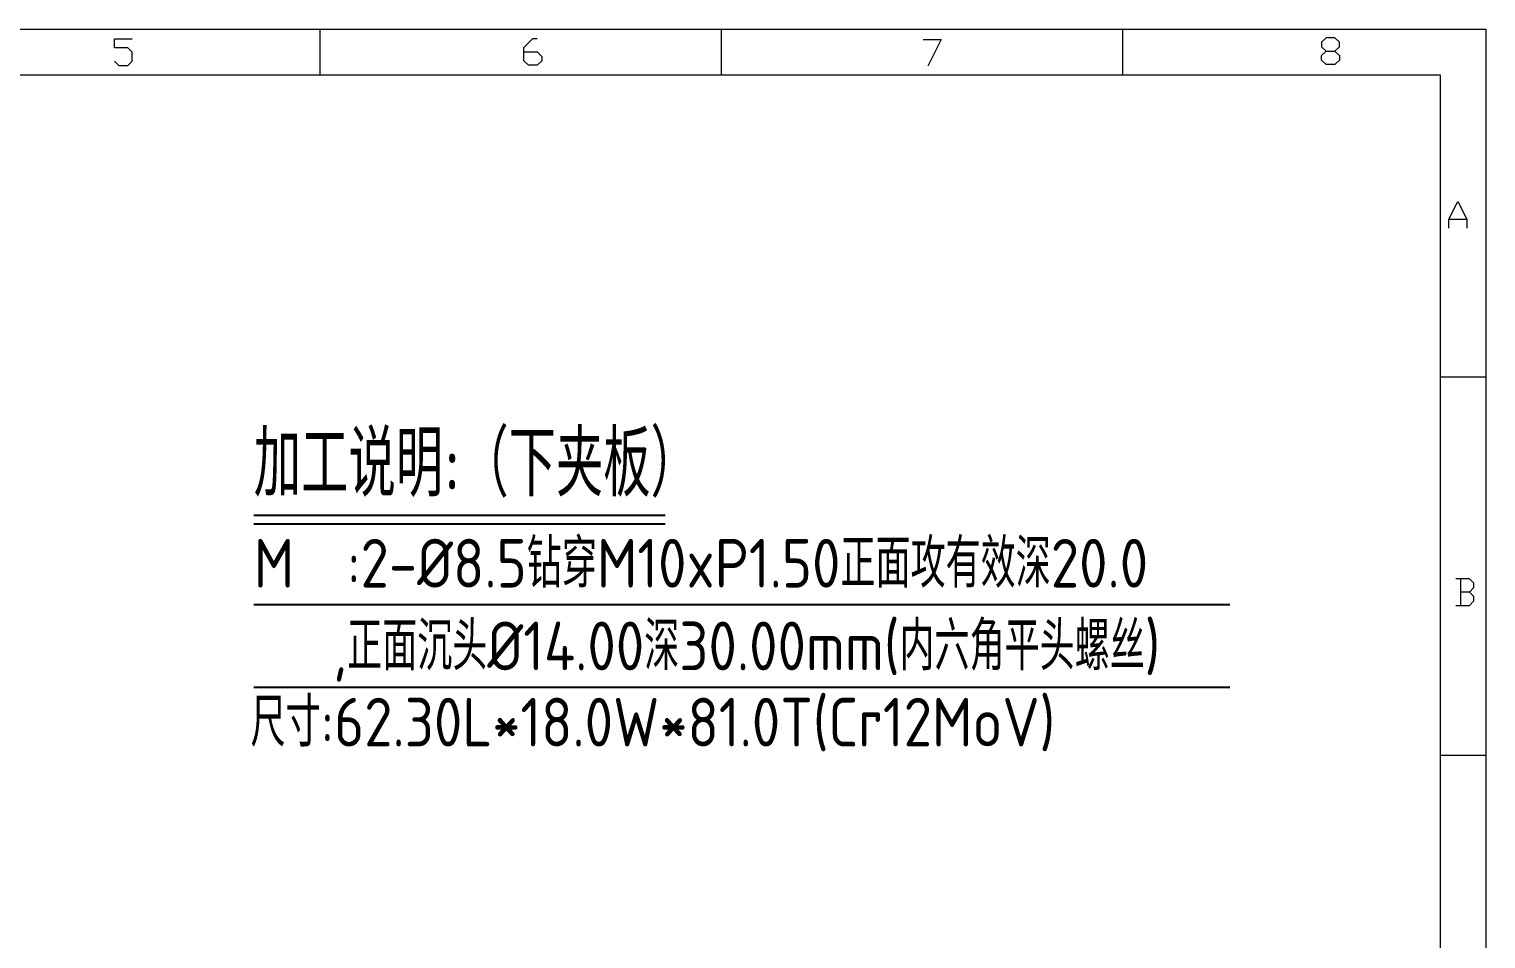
# Model space of a CAD drawing. Header units: millimetres. Extents: x 88508 to 142116, y -5268 to 20283.
# Drawn here: x 112074.2 to 112253.7, y -5107.8 to -4995.7 of the extents above; entities that cross this region are included whole.
import ezdxf
from ezdxf.enums import TextEntityAlignment as Align

# ---------------------------------------------------------------- set-up
doc = ezdxf.new("R2010")
doc.units = ezdxf.units.MM
doc.layers.add('TEXT', color=4, linetype='Continuous')
doc.styles.add('gbenor', font='gbenor.shx', dxfattribs={"bigfont": 'gbcbig.shx'})
doc.styles.add('GBENOR_', font='gbenor.shx', dxfattribs={"bigfont": 'gbcbig'})
doc.styles.add('TXT', font='txt.shx', dxfattribs={"width": 0.8, "bigfont": 'ctxt.shx'})

# ---------------------------------------------------------------- blocks, each defined once
blk = doc.blocks.new('U40')
at = {"color": 254, "lineweight": 18}
for p, q in [((0, 1783.5), (2530.2, 1783.5)), ((1589.1, 1783.5), (1589.1, 1746.5)), ((1913.1, 1783.5), (1913.1, 1746.5)), ((2237.1, 1783.5), (2237.1, 1746.5)), ((2530.2, 1783.5), (2530.2, 0)), ((37, 1746.5), (2493.2, 1746.5)), ((2493.2, 1746.5), (2493.2, 37)), ((2493.2, 1502.7), (2530.2, 1502.7)), ((2493.2, 1197.2), (2530.2, 1197.2))]:
    blk.add_line(p, q, dxfattribs=at)
at = {"color": 92, "lineweight": 18}
for points in [[(1423.4, 1757.7), (1427, 1754.1), (1434.2, 1754.1), (1437.8, 1757.7), (1437.8, 1764.9), (1434.2, 1768.5), (1423.4, 1768.5), (1423.4, 1775.7), (1437.8, 1775.7)], [(1753.9, 1765.1), (1764.7, 1765.1), (1768.3, 1761.5), (1768.3, 1757.9), (1764.7, 1754.3), (1757.5, 1754.3), (1753.9, 1757.9), (1753.9, 1768.7), (1761.1, 1775.9), (1764.7, 1775.9)], [(2076.2, 1775.2), (2090.6, 1775.2), (2079.8, 1753.6)], [(2408.4, 1765.7), (2412, 1762.1), (2412, 1758.5), (2408.4, 1754.9), (2401.2, 1754.9), (2397.6, 1758.5), (2397.6, 1762.1), (2401.2, 1765.7), (2408.4, 1765.7), (2412, 1769.3), (2412, 1772.9), (2408.4, 1776.5), (2401.2, 1776.5), (2397.6, 1772.9), (2397.6, 1769.3), (2401.2, 1765.7)], [(2500.4, 1622.8), (2500.4, 1630), (2507.6, 1644.4), (2514.8, 1630), (2514.8, 1622.8)], [(2500.4, 1630), (2514.8, 1630)], [(2516.9, 1329), (2520.5, 1332.6), (2520.5, 1336.2), (2516.9, 1339.8), (2506.1, 1339.8)], [(2506.1, 1318.2), (2516.9, 1318.2), (2520.5, 1321.8), (2520.5, 1325.4), (2516.9, 1329), (2509.7, 1329)], [(2509.7, 1339.8), (2509.7, 1318.2)]]:
    blk.add_lwpolyline(points, dxfattribs=at)
at = {"lineweight": 18, "style": 'GBENOR_'}
blk.add_attdef('文档路径', (2126, 386.9), '', height=17.8, dxfattribs=at)
at = {"lineweight": 20, "style": 'TXT'}
for tag, height, p in [('18-**-**', 16.3, (1866.6, 256.2)), ('客户名称', 16.1, (1741.1, 134, 0)), ('料厚:', 16.1, (1741.3, 93.2, 0))]:
    blk.add_attdef(tag, text='', height=height, dxfattribs=at).set_placement(p, align=Align.MIDDLE)
for tag, p, height in [('88888', (1850.9, 207.5), 14.9), ('材质:', (1691.2, 168, 0), 16.1), ('核准', (1869.4, 127.5, 0), 16.1), ('设计', (1868.8, 88.3, 0), 16.1), ('绘图', (1868.2, 49.1, 0), 16.1)]:
    blk.add_attdef(tag, p, '', height=height, dxfattribs=at)
for tag, p, height, width in [('3', (2234.7, 206.9), 15.8, 0.7), ('4', (2234.7, 167.4), 15.8, 0.7), ('核准日期', (2041.1, 124.2, 0), 16.1, 0.68), ('设计日期', (2041.1, 84.5, 0), 16.1, 0.68), ('1', (2251.9, 85.9), 14.6, 0.7), ('绘图日期', (2040.9, 46.4, 0), 16.1, 0.68), ('2', (2235, 49.2), 14.6, 0.7)]:
    blk.add_attdef(tag, p, '', height=height, dxfattribs=dict(at, width=width))

msp = doc.modelspace()

# ---------------------------------------------------------------- linework, layer by layer
at = {"layer": 'TEXT', "color": 3, "linetype": 'Continuous'}
for p, q in [((112101.898, -5055.613), (112152.586, -5055.613)), ((112101.898, -5056.663), (112152.586, -5056.663)), ((112101.898, -5066.623), (112222.185, -5066.623)), ((112101.898, -5076.823), (112222.185, -5076.823))]:
    msp.add_line(p, q, dxfattribs=at)

# ---------------------------------------------------------------- block references
at = {"ltscale": 3, "xscale": 0.152720910599893, "yscale": 0.152720910599893, "zscale": 0.152720910599893}
msp.add_blockref('U40', (111867.333, -5268.044), dxfattribs=at)

# ---------------------------------------------------------------- texts
at = {"layer": 'TEXT', "color": 4, "linetype": 'Continuous', "style": 'gbenor'}
for s, height, p in [('加工说明:（下夹板）', 8.1, (112101.898, -5053.303)), ('M  :2-%%C8.5钻穿M10xP1.50正面攻有效深20.0', 6, (112101.898, -5064.523)), ('   ,正面沉头%%c14.00深30.00mm(内六角平头螺丝)', 6, (112101.898, -5074.723)), ('尺寸:62.30L*18.0W*81.0T(Cr12MoV)', 6, (112101.497, -5084.117))]:
    msp.add_text(s, height=height, dxfattribs=at).set_placement(p)

doc.saveas('drawing.dxf')
